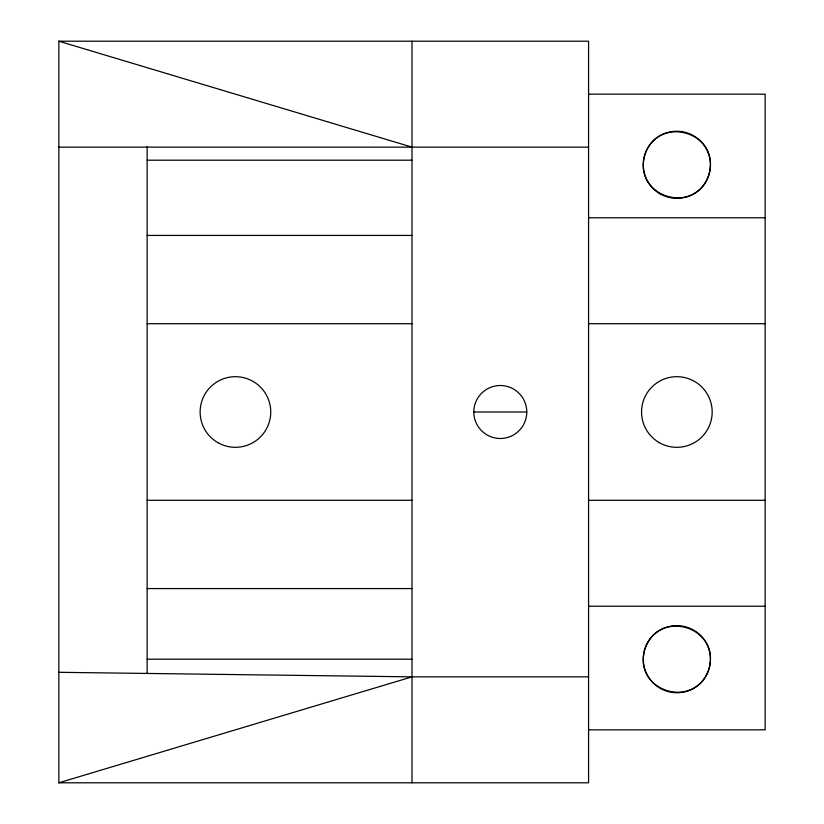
<?xml version="1.0" encoding="UTF-8"?>
<svg xmlns="http://www.w3.org/2000/svg" width="824" height="824" viewBox="0 0 824 824"><rect width="100%" height="100%" fill="white"/><g stroke="black" fill="none" stroke-linecap="round" stroke-linejoin="round"><path stroke-width="1.24" d="M58.854 782.8L588.573 782.8L588.573 41.2L58.854 41.2L58.854 782.8L412 676.854L588.573 676.854M588.573 94.173L765.146 94.173L765.146 729.827L588.573 729.827M58.854 147.146L588.573 147.146M147.146 160.196L412 160.196M588.573 217.773L765.146 217.773M147.146 235.427L412 235.427M147.146 323.719L412 323.719M588.573 323.719L765.146 323.719M473.8 412L526.773 412A26.481 26.481 0 0 0 487.046 389.062A26.481 26.481 0 0 0 487.046 434.938A26.481 26.481 0 0 0 526.773 412M147.146 500.281L412 500.281M588.573 500.281L765.146 500.281M147.146 588.573L412 588.573M588.573 606.227L765.146 606.227M147.146 659.2L412 659.2M58.854 672.312L412 676.854M58.854 41.2L412 147.146M412 41.2L412 782.8M147.146 146.445L147.146 673.455M644.45 156.117C633.605 198.574 697.423 215.672 709.258 173.483C720.104 131.026 656.295 113.928 644.45 156.117M644.45 650.517C633.605 692.974 697.423 710.072 709.258 667.883C720.104 625.426 656.295 608.328 644.45 650.517M659.2 442.581A35.319 35.319 0 0 0 712.173 412A35.319 35.319 0 0 0 659.2 381.419A35.319 35.319 0 0 0 659.2 442.581M217.773 442.581A35.319 35.319 0 0 0 270.746 412A35.319 35.319 0 0 0 217.773 381.419A35.319 35.319 0 0 0 217.773 442.581M660.086 193.856A33.547 33.547 0 0 0 710.401 164.8A33.547 33.547 0 0 0 660.086 135.744A33.547 33.547 0 0 0 660.086 193.856M653.133 682.921A33.547 33.547 0 0 0 709.258 667.883A33.547 33.547 0 0 0 668.171 626.796A33.547 33.547 0 0 0 653.133 682.921"/></g></svg>
